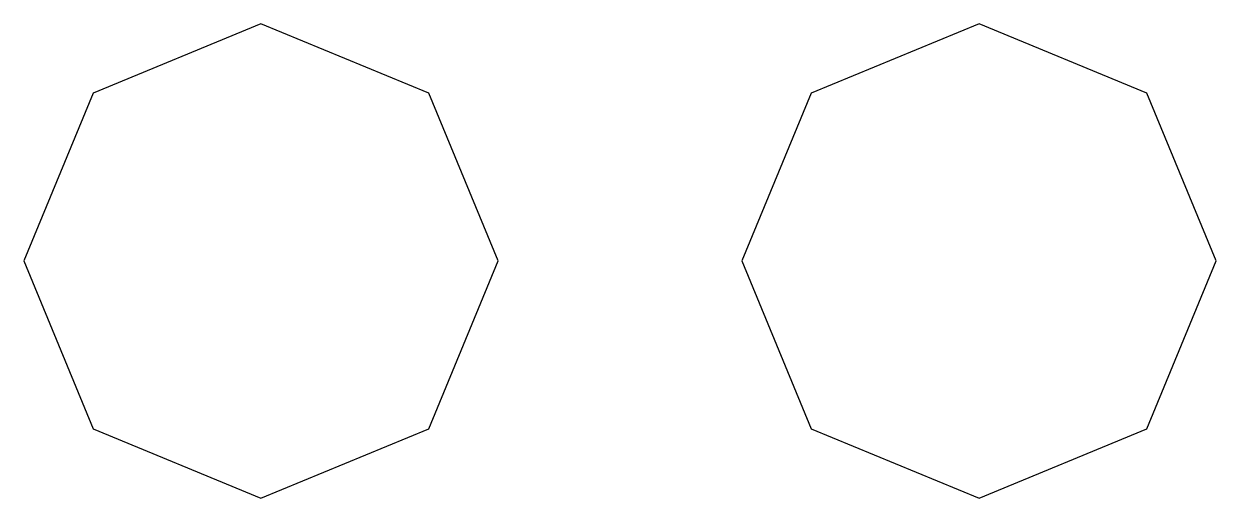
# Model space of a CAD drawing. Extents: x -4.05 to 4.04, y 4.05 to 7.26.
import ezdxf

# ---------------------------------------------------------------- set-up
doc = ezdxf.new("R2010")
doc.units = 0
doc.layers.get('0').update_dxf_attribs({"linetype": 'CONTINUOUS'})

msp = doc.modelspace()

# ---------------------------------------------------------------- linework, layer by layer
at = {"color": 7}
for points in [[(-0.831666, 5.653552), (-1.302765, 6.790885), (-2.440098, 7.261984), (-3.577431, 6.790885), (-4.048531, 5.653552), (-3.577431, 4.516219), (-2.440098, 4.045119), (-1.302765, 4.516219), (-0.831666, 5.653552)], [(4.038417, 5.653552), (3.567317, 6.790885), (2.429985, 7.261984), (1.292652, 6.790885), (0.821552, 5.653552), (1.292652, 4.516219), (2.429985, 4.045119), (3.567317, 4.516219), (4.038417, 5.653552)]]:
    msp.add_lwpolyline(points, dxfattribs=at)

doc.saveas('drawing.dxf')
